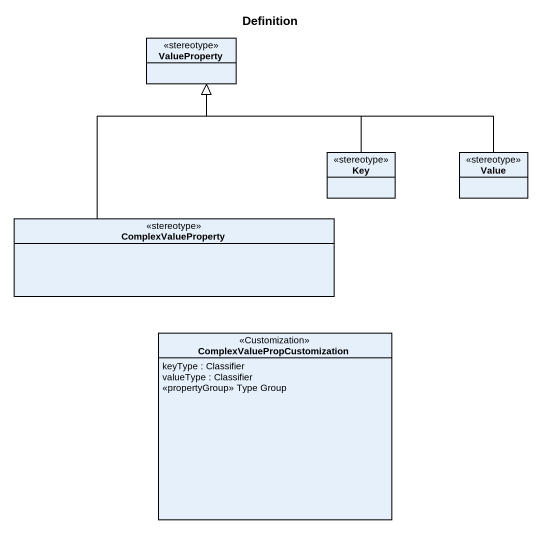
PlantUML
@startuml
title Definition
hide circle
hide empty members
class ValueProperty <<stereotype>>
class Key <<stereotype>>
class Value <<stereotype>>
class ComplexValueProperty <<stereotype>>
class "ComplexValuePropCustomization" as ComplexValuePropCustomizatio <<Customization>> {
  keyType : Classifier
  valueType : Classifier
  <<propertyGroup>> Type Group
}
Key -up-|> ValueProperty
Value -left-|> ValueProperty
ComplexValueProperty -up-|> ValueProperty
@enduml
